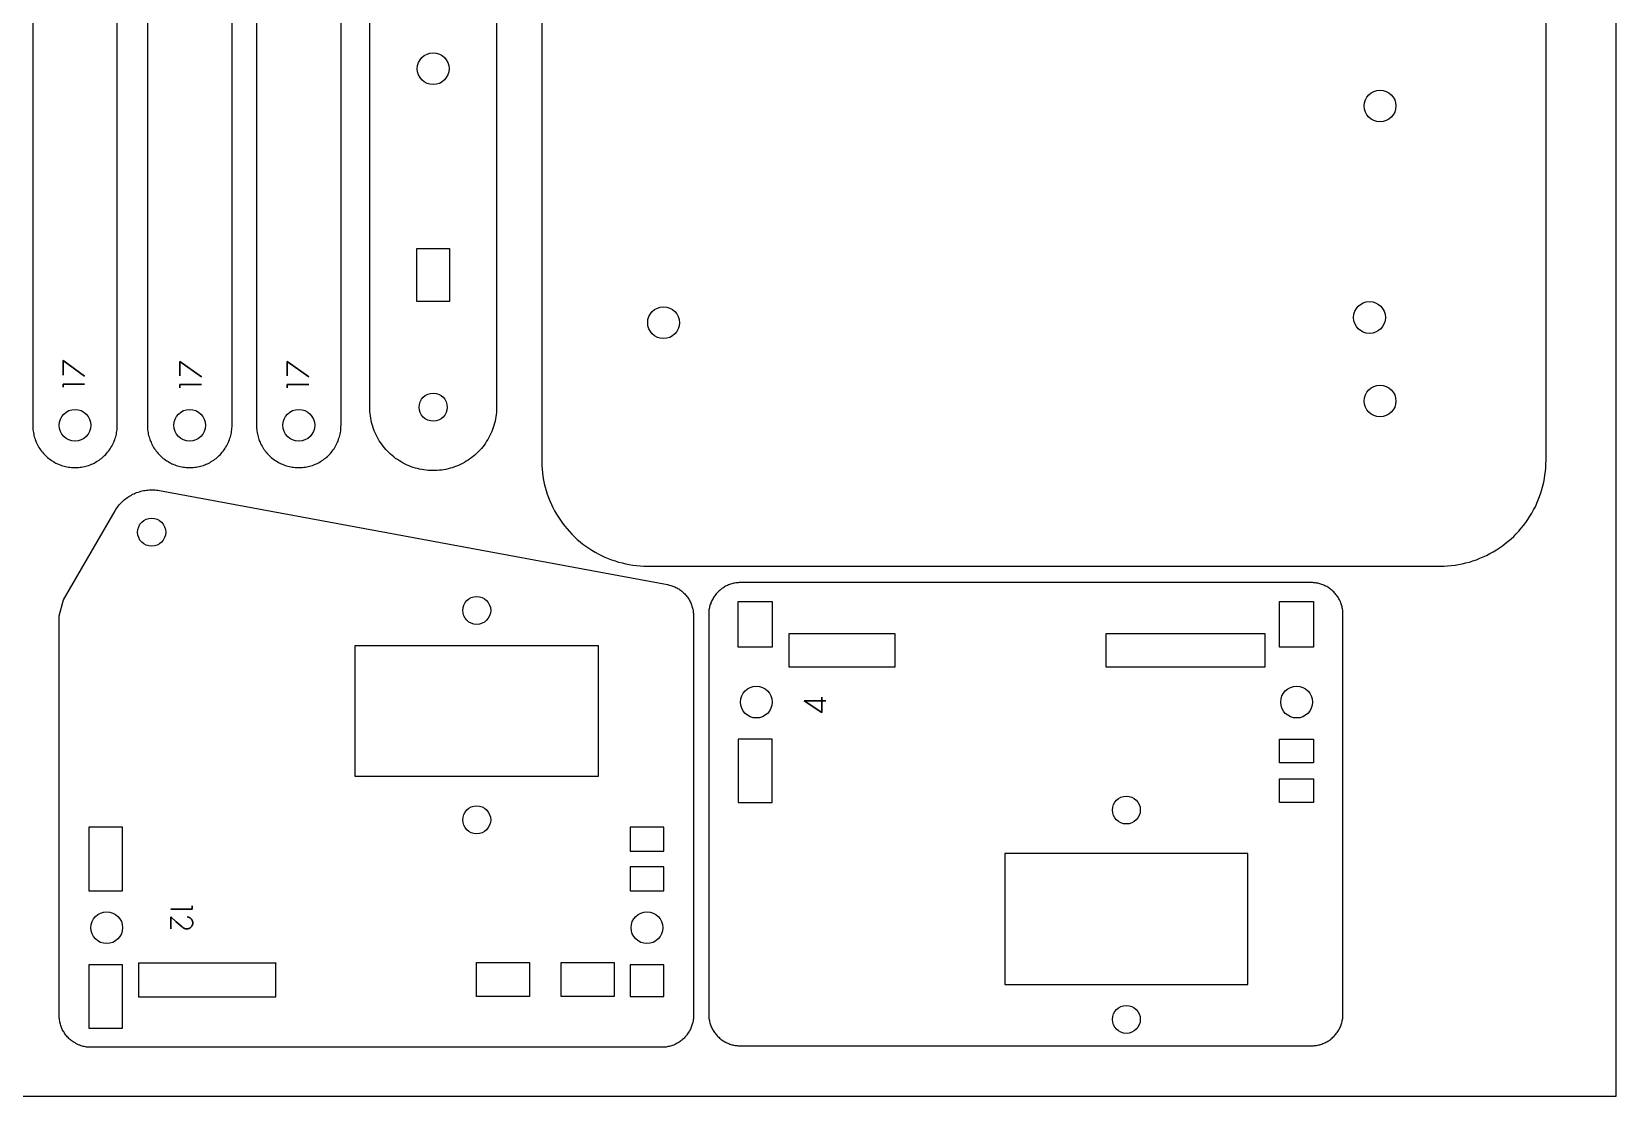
# Model space of a CAD drawing. Extents: x -24 to 6, y -20.7 to -0.7.
# Drawn here: x -8.95 to 6.04, y -20.71 to -10.65 of the extents above; entities that cross this region are included whole.
import ezdxf

# ---------------------------------------------------------------- set-up
doc = ezdxf.new("R2010")
doc.units = 0
doc.layers.add('LAYER_1', color=7, linetype='CONTINUOUS')

msp = doc.modelspace()

# ---------------------------------------------------------------- linework, layer by layer
at = {"layer": 'LAYER_1', "color": 250}
for p, q in [((6.037, -20.715), (6.037, -0.715)), ((-4.128, -2.291), (-4.128, -14.701)), ((5.372, -14.701), (5.372, -2.291)), ((-8.943, -6.37), (-8.943, -14.37)), ((-8.143, -14.37), (-8.143, -6.37)), ((-7.858, -6.37), (-7.858, -14.37)), ((-7.058, -14.37), (-7.058, -6.37)), ((-6.826, -6.37), (-6.826, -14.37)), ((-6.026, -14.37), (-6.026, -6.37)), ((-5.755, -14.199), (-5.755, -6.713)), ((-4.555, -6.713), (-4.555, -14.207)), ((-5.31, -13.199), (-5.31, -12.699)), ((-5.31, -12.699), (-5.305, -12.699)), ((-5.305, -12.699), (-5.005, -12.699)), ((-5.005, -12.699), (-5, -12.699)), ((-5, -12.699), (-5, -13.199)), ((-5.305, -13.199), (-5.31, -13.199)), ((-5.005, -13.199), (-5.305, -13.199)), ((-5, -13.199), (-5.005, -13.199)), ((-8.656, -13.759), (-8.453, -13.905)), ((-8.453, -13.905), (-8.656, -13.759)), ((-8.656, -13.759), (-8.656, -13.897)), ((-8.656, -13.897), (-8.656, -13.759)), ((-7.552, -13.766), (-7.348, -13.912)), ((-7.348, -13.912), (-7.552, -13.766)), ((-7.552, -13.766), (-7.552, -13.904)), ((-7.552, -13.904), (-7.552, -13.766)), ((-6.535, -13.766), (-6.332, -13.912)), ((-6.332, -13.912), (-6.535, -13.766)), ((-6.535, -13.766), (-6.535, -13.904)), ((-6.535, -13.904), (-6.535, -13.766)), ((-8.656, -13.897), (-8.656, -13.897)), ((-8.656, -13.897), (-8.656, -13.897)), ((-8.453, -13.905), (-8.453, -13.905)), ((-8.453, -13.905), (-8.453, -13.905)), ((-7.552, -13.904), (-7.552, -13.904)), ((-7.552, -13.904), (-7.552, -13.904)), ((-7.348, -13.912), (-7.348, -13.912)), ((-7.348, -13.912), (-7.348, -13.912)), ((-6.535, -13.904), (-6.535, -13.904)), ((-6.535, -13.904), (-6.535, -13.904)), ((-6.332, -13.912), (-6.332, -13.912)), ((-6.332, -13.912), (-6.332, -13.912)), ((-8.656, -13.98), (-8.656, -14.009)), ((-8.656, -14.009), (-8.656, -13.98)), ((-8.656, -13.98), (-8.453, -13.98)), ((-8.453, -13.98), (-8.656, -13.98)), ((-8.656, -14.009), (-8.656, -14.009)), ((-8.656, -14.009), (-8.656, -14.009)), ((-8.453, -13.98), (-8.453, -13.98)), ((-8.453, -13.98), (-8.453, -13.98)), ((-7.552, -13.986), (-7.552, -14.015)), ((-7.552, -14.015), (-7.552, -13.986)), ((-7.552, -13.986), (-7.348, -13.986)), ((-7.348, -13.986), (-7.552, -13.986)), ((-7.552, -14.015), (-7.552, -14.015)), ((-7.552, -14.015), (-7.552, -14.015)), ((-7.348, -13.986), (-7.348, -13.986)), ((-7.348, -13.986), (-7.348, -13.986)), ((-6.535, -13.986), (-6.535, -14.015)), ((-6.535, -14.015), (-6.535, -13.986)), ((-6.535, -13.986), (-6.332, -13.986)), ((-6.332, -13.986), (-6.535, -13.986)), ((-6.535, -14.015), (-6.535, -14.015)), ((-6.535, -14.015), (-6.535, -14.015)), ((-6.332, -13.986), (-6.332, -13.986)), ((-6.332, -13.986), (-6.332, -13.986)), ((-5.755, -14.22), (-5.755, -14.199)), ((-5.754, -14.24), (-5.755, -14.22)), ((-4.556, -14.228), (-4.557, -14.248)), ((-4.555, -14.207), (-4.556, -14.228)), ((-8.943, -14.37), (-8.943, -14.384)), ((-8.943, -14.384), (-8.942, -14.398)), ((-8.144, -14.398), (-8.143, -14.384)), ((-8.143, -14.384), (-8.143, -14.37)), ((-7.858, -14.37), (-7.858, -14.384)), ((-7.858, -14.384), (-7.857, -14.398)), ((-7.059, -14.398), (-7.058, -14.384)), ((-7.058, -14.384), (-7.058, -14.37)), ((-6.826, -14.37), (-6.826, -14.384)), ((-6.826, -14.384), (-6.825, -14.398)), ((-6.027, -14.384), (-6.026, -14.37)), ((-6.027, -14.398), (-6.027, -14.384)), ((-5.752, -14.261), (-5.754, -14.24)), ((-5.749, -14.282), (-5.752, -14.261)), ((-5.746, -14.303), (-5.749, -14.282)), ((-5.742, -14.323), (-5.746, -14.303)), ((-5.737, -14.343), (-5.742, -14.323)), ((-5.732, -14.364), (-5.737, -14.343)), ((-5.726, -14.383), (-5.732, -14.364)), ((-5.719, -14.403), (-5.726, -14.383)), ((-4.58, -14.371), (-4.587, -14.391)), ((-4.575, -14.351), (-4.58, -14.371)), ((-4.57, -14.331), (-4.575, -14.351)), ((-4.565, -14.31), (-4.57, -14.331)), ((-4.562, -14.29), (-4.565, -14.31)), ((-4.559, -14.269), (-4.562, -14.29)), ((-4.557, -14.248), (-4.559, -14.269)), ((-8.942, -14.398), (-8.941, -14.412)), ((-8.941, -14.412), (-8.939, -14.425)), ((-8.939, -14.425), (-8.937, -14.439)), ((-8.937, -14.439), (-8.934, -14.453)), ((-8.934, -14.453), (-8.931, -14.466)), ((-8.931, -14.466), (-8.928, -14.479)), ((-8.928, -14.479), (-8.924, -14.493)), ((-8.924, -14.493), (-8.919, -14.506)), ((-8.919, -14.506), (-8.915, -14.519)), ((-8.915, -14.519), (-8.909, -14.531)), ((-8.909, -14.531), (-8.903, -14.544)), ((-8.183, -14.544), (-8.177, -14.531)), ((-8.177, -14.531), (-8.172, -14.519)), ((-8.172, -14.519), (-8.167, -14.506)), ((-8.167, -14.506), (-8.162, -14.493)), ((-8.162, -14.493), (-8.158, -14.479)), ((-8.158, -14.479), (-8.155, -14.466)), ((-8.155, -14.466), (-8.152, -14.453)), ((-8.152, -14.453), (-8.149, -14.439)), ((-8.149, -14.439), (-8.147, -14.425)), ((-8.147, -14.425), (-8.145, -14.412)), ((-8.145, -14.412), (-8.144, -14.398)), ((-7.857, -14.398), (-7.856, -14.412)), ((-7.856, -14.412), (-7.854, -14.425)), ((-7.854, -14.425), (-7.852, -14.439)), ((-7.852, -14.439), (-7.85, -14.453)), ((-7.85, -14.453), (-7.847, -14.466)), ((-7.847, -14.466), (-7.843, -14.479)), ((-7.843, -14.479), (-7.839, -14.493)), ((-7.839, -14.493), (-7.835, -14.506)), ((-7.835, -14.506), (-7.83, -14.519)), ((-7.83, -14.519), (-7.824, -14.531)), ((-7.824, -14.531), (-7.819, -14.544)), ((-7.098, -14.544), (-7.092, -14.531)), ((-7.092, -14.531), (-7.087, -14.519)), ((-7.087, -14.519), (-7.082, -14.506)), ((-7.082, -14.506), (-7.077, -14.493)), ((-7.077, -14.493), (-7.073, -14.479)), ((-7.073, -14.479), (-7.07, -14.466)), ((-7.07, -14.466), (-7.067, -14.453)), ((-7.067, -14.453), (-7.064, -14.439)), ((-7.064, -14.439), (-7.062, -14.425)), ((-7.062, -14.425), (-7.06, -14.412)), ((-7.06, -14.412), (-7.059, -14.398)), ((-6.825, -14.398), (-6.824, -14.412)), ((-6.824, -14.412), (-6.823, -14.425)), ((-6.823, -14.425), (-6.82, -14.439)), ((-6.82, -14.439), (-6.818, -14.453)), ((-6.818, -14.453), (-6.815, -14.466)), ((-6.815, -14.466), (-6.811, -14.479)), ((-6.811, -14.479), (-6.807, -14.493)), ((-6.807, -14.493), (-6.803, -14.506)), ((-6.803, -14.506), (-6.798, -14.519)), ((-6.798, -14.519), (-6.792, -14.531)), ((-6.792, -14.531), (-6.787, -14.544)), ((-6.066, -14.544), (-6.06, -14.531)), ((-6.06, -14.531), (-6.055, -14.519)), ((-6.055, -14.519), (-6.05, -14.506)), ((-6.05, -14.506), (-6.046, -14.493)), ((-6.046, -14.493), (-6.042, -14.479)), ((-6.042, -14.479), (-6.038, -14.466)), ((-6.038, -14.466), (-6.035, -14.453)), ((-6.035, -14.453), (-6.032, -14.439)), ((-6.032, -14.439), (-6.03, -14.425)), ((-6.03, -14.425), (-6.028, -14.412)), ((-6.028, -14.412), (-6.027, -14.398)), ((-5.712, -14.423), (-5.719, -14.403)), ((-5.704, -14.442), (-5.712, -14.423)), ((-5.695, -14.461), (-5.704, -14.442)), ((-5.685, -14.479), (-5.695, -14.461)), ((-5.675, -14.498), (-5.685, -14.479)), ((-5.665, -14.516), (-5.675, -14.498)), ((-5.653, -14.533), (-5.665, -14.516)), ((-5.641, -14.55), (-5.653, -14.533)), ((-4.661, -14.54), (-4.673, -14.557)), ((-4.65, -14.522), (-4.661, -14.54)), ((-4.639, -14.505), (-4.65, -14.522)), ((-4.628, -14.486), (-4.639, -14.505)), ((-4.619, -14.468), (-4.628, -14.486)), ((-4.61, -14.449), (-4.619, -14.468)), ((-4.601, -14.43), (-4.61, -14.449)), ((-4.594, -14.411), (-4.601, -14.43)), ((-4.587, -14.391), (-4.594, -14.411)), ((-8.903, -14.544), (-8.897, -14.556)), ((-8.897, -14.556), (-8.891, -14.568)), ((-8.891, -14.568), (-8.884, -14.58)), ((-8.884, -14.58), (-8.876, -14.592)), ((-8.876, -14.592), (-8.868, -14.603)), ((-8.868, -14.603), (-8.86, -14.614)), ((-8.86, -14.614), (-8.851, -14.625)), ((-8.851, -14.625), (-8.842, -14.636)), ((-8.842, -14.636), (-8.833, -14.646)), ((-8.833, -14.646), (-8.823, -14.656)), ((-8.823, -14.656), (-8.813, -14.665)), ((-8.813, -14.665), (-8.803, -14.674)), ((-8.803, -14.674), (-8.792, -14.683)), ((-8.792, -14.683), (-8.781, -14.691)), ((-8.305, -14.691), (-8.294, -14.683)), ((-8.294, -14.683), (-8.283, -14.674)), ((-8.283, -14.674), (-8.273, -14.665)), ((-8.273, -14.665), (-8.263, -14.656)), ((-8.263, -14.656), (-8.253, -14.646)), ((-8.253, -14.646), (-8.244, -14.636)), ((-8.244, -14.636), (-8.235, -14.625)), ((-8.235, -14.625), (-8.226, -14.614)), ((-8.226, -14.614), (-8.218, -14.603)), ((-8.218, -14.603), (-8.21, -14.592)), ((-8.21, -14.592), (-8.203, -14.58)), ((-8.203, -14.58), (-8.195, -14.568)), ((-8.195, -14.568), (-8.189, -14.556)), ((-8.189, -14.556), (-8.183, -14.544)), ((-7.819, -14.544), (-7.812, -14.556)), ((-7.812, -14.556), (-7.806, -14.568)), ((-7.806, -14.568), (-7.799, -14.58)), ((-7.799, -14.58), (-7.791, -14.592)), ((-7.791, -14.592), (-7.783, -14.603)), ((-7.783, -14.603), (-7.775, -14.614)), ((-7.775, -14.614), (-7.767, -14.625)), ((-7.767, -14.625), (-7.758, -14.636)), ((-7.758, -14.636), (-7.748, -14.646)), ((-7.748, -14.646), (-7.739, -14.656)), ((-7.739, -14.656), (-7.729, -14.665)), ((-7.729, -14.665), (-7.718, -14.674)), ((-7.718, -14.674), (-7.708, -14.683)), ((-7.708, -14.683), (-7.697, -14.691)), ((-7.22, -14.691), (-7.209, -14.683)), ((-7.209, -14.683), (-7.198, -14.674)), ((-7.198, -14.674), (-7.188, -14.665)), ((-7.188, -14.665), (-7.178, -14.656)), ((-7.178, -14.656), (-7.168, -14.646)), ((-7.168, -14.646), (-7.159, -14.636)), ((-7.159, -14.636), (-7.15, -14.625)), ((-7.15, -14.625), (-7.141, -14.614)), ((-7.141, -14.614), (-7.133, -14.603)), ((-7.133, -14.603), (-7.125, -14.592)), ((-7.125, -14.592), (-7.118, -14.58)), ((-7.118, -14.58), (-7.111, -14.568)), ((-7.111, -14.568), (-7.104, -14.556)), ((-7.104, -14.556), (-7.098, -14.544)), ((-6.787, -14.544), (-6.781, -14.556)), ((-6.781, -14.556), (-6.774, -14.568)), ((-6.774, -14.568), (-6.767, -14.58)), ((-6.767, -14.58), (-6.759, -14.592)), ((-6.759, -14.592), (-6.752, -14.603)), ((-6.752, -14.603), (-6.743, -14.614)), ((-6.743, -14.614), (-6.735, -14.625)), ((-6.735, -14.625), (-6.726, -14.636)), ((-6.726, -14.636), (-6.716, -14.646)), ((-6.716, -14.646), (-6.707, -14.656)), ((-6.707, -14.656), (-6.697, -14.665)), ((-6.697, -14.665), (-6.686, -14.674)), ((-6.686, -14.674), (-6.676, -14.683)), ((-6.676, -14.683), (-6.665, -14.691)), ((-6.188, -14.691), (-6.177, -14.683)), ((-6.177, -14.683), (-6.166, -14.674)), ((-6.166, -14.674), (-6.156, -14.665)), ((-6.156, -14.665), (-6.146, -14.656)), ((-6.146, -14.656), (-6.136, -14.646)), ((-6.136, -14.646), (-6.127, -14.636)), ((-6.127, -14.636), (-6.118, -14.625)), ((-6.118, -14.625), (-6.109, -14.614)), ((-6.109, -14.614), (-6.101, -14.603)), ((-6.101, -14.603), (-6.093, -14.592)), ((-6.093, -14.592), (-6.086, -14.58)), ((-6.086, -14.58), (-6.079, -14.568)), ((-6.079, -14.568), (-6.072, -14.556)), ((-6.072, -14.556), (-6.066, -14.544)), ((-5.629, -14.567), (-5.641, -14.55)), ((-5.616, -14.583), (-5.629, -14.567)), ((-5.602, -14.599), (-5.616, -14.583)), ((-5.588, -14.614), (-5.602, -14.599)), ((-5.573, -14.629), (-5.588, -14.614)), ((-5.558, -14.643), (-5.573, -14.629)), ((-5.542, -14.657), (-5.558, -14.643)), ((-5.526, -14.67), (-5.542, -14.657)), ((-5.51, -14.683), (-5.526, -14.67)), ((-5.493, -14.695), (-5.51, -14.683)), ((-4.807, -14.687), (-4.824, -14.699)), ((-4.79, -14.675), (-4.807, -14.687)), ((-4.774, -14.662), (-4.79, -14.675)), ((-4.758, -14.649), (-4.774, -14.662)), ((-4.742, -14.635), (-4.758, -14.649)), ((-4.728, -14.62), (-4.742, -14.635)), ((-4.713, -14.605), (-4.728, -14.62)), ((-4.699, -14.589), (-4.713, -14.605)), ((-4.686, -14.573), (-4.699, -14.589)), ((-4.673, -14.557), (-4.686, -14.573)), ((-8.781, -14.691), (-8.77, -14.699)), ((-8.77, -14.699), (-8.759, -14.707)), ((-8.759, -14.707), (-8.747, -14.714)), ((-8.747, -14.714), (-8.735, -14.721)), ((-8.735, -14.721), (-8.723, -14.728)), ((-8.723, -14.728), (-8.71, -14.734)), ((-8.71, -14.734), (-8.698, -14.739)), ((-8.698, -14.739), (-8.685, -14.744)), ((-8.685, -14.744), (-8.672, -14.749)), ((-8.672, -14.749), (-8.659, -14.753)), ((-8.659, -14.753), (-8.645, -14.757)), ((-8.645, -14.757), (-8.632, -14.76)), ((-8.632, -14.76), (-8.619, -14.763)), ((-8.619, -14.763), (-8.605, -14.765)), ((-8.605, -14.765), (-8.591, -14.767)), ((-8.591, -14.767), (-8.577, -14.769)), ((-8.577, -14.769), (-8.564, -14.77)), ((-8.564, -14.77), (-8.55, -14.77)), ((-8.55, -14.77), (-8.536, -14.77)), ((-8.536, -14.77), (-8.522, -14.77)), ((-8.522, -14.77), (-8.509, -14.769)), ((-8.509, -14.769), (-8.495, -14.767)), ((-8.495, -14.767), (-8.481, -14.765)), ((-8.481, -14.765), (-8.468, -14.763)), ((-8.468, -14.763), (-8.454, -14.76)), ((-8.454, -14.76), (-8.441, -14.757)), ((-8.441, -14.757), (-8.427, -14.753)), ((-8.427, -14.753), (-8.414, -14.749)), ((-8.414, -14.749), (-8.401, -14.744)), ((-8.401, -14.744), (-8.388, -14.739)), ((-8.388, -14.739), (-8.376, -14.734)), ((-8.376, -14.734), (-8.363, -14.728)), ((-8.363, -14.728), (-8.351, -14.721)), ((-8.351, -14.721), (-8.339, -14.714)), ((-8.339, -14.714), (-8.327, -14.707)), ((-8.327, -14.707), (-8.316, -14.699)), ((-8.316, -14.699), (-8.305, -14.691)), ((-7.697, -14.691), (-7.685, -14.699)), ((-7.685, -14.699), (-7.674, -14.707)), ((-7.674, -14.707), (-7.662, -14.714)), ((-7.662, -14.714), (-7.65, -14.721)), ((-7.65, -14.721), (-7.638, -14.728)), ((-7.638, -14.728), (-7.626, -14.734)), ((-7.626, -14.734), (-7.613, -14.739)), ((-7.613, -14.739), (-7.6, -14.744)), ((-7.6, -14.744), (-7.587, -14.749)), ((-7.587, -14.749), (-7.574, -14.753)), ((-7.574, -14.753), (-7.561, -14.757)), ((-7.561, -14.757), (-7.547, -14.76)), ((-7.547, -14.76), (-7.534, -14.763)), ((-7.534, -14.763), (-7.52, -14.765)), ((-7.52, -14.765), (-7.506, -14.767)), ((-7.506, -14.767), (-7.493, -14.769)), ((-7.493, -14.769), (-7.479, -14.77)), ((-7.479, -14.77), (-7.465, -14.77)), ((-7.465, -14.77), (-7.451, -14.77)), ((-7.451, -14.77), (-7.438, -14.77)), ((-7.438, -14.77), (-7.424, -14.769)), ((-7.424, -14.769), (-7.41, -14.767)), ((-7.41, -14.767), (-7.396, -14.765)), ((-7.396, -14.765), (-7.383, -14.763)), ((-7.383, -14.763), (-7.369, -14.76)), ((-7.369, -14.76), (-7.356, -14.757)), ((-7.356, -14.757), (-7.343, -14.753)), ((-7.343, -14.753), (-7.329, -14.749)), ((-7.329, -14.749), (-7.316, -14.744)), ((-7.316, -14.744), (-7.304, -14.739)), ((-7.304, -14.739), (-7.291, -14.734)), ((-7.291, -14.734), (-7.278, -14.728)), ((-7.278, -14.728), (-7.266, -14.721)), ((-7.266, -14.721), (-7.254, -14.714)), ((-7.254, -14.714), (-7.242, -14.707)), ((-7.242, -14.707), (-7.231, -14.699)), ((-7.231, -14.699), (-7.22, -14.691)), ((-6.665, -14.691), (-6.654, -14.699)), ((-6.654, -14.699), (-6.642, -14.707)), ((-6.642, -14.707), (-6.63, -14.714)), ((-6.63, -14.714), (-6.618, -14.721)), ((-6.618, -14.721), (-6.606, -14.728)), ((-6.606, -14.728), (-6.594, -14.734)), ((-6.594, -14.734), (-6.581, -14.739)), ((-6.581, -14.739), (-6.568, -14.744)), ((-6.568, -14.744), (-6.555, -14.749)), ((-6.555, -14.749), (-6.542, -14.753)), ((-6.542, -14.753), (-6.529, -14.757)), ((-6.529, -14.757), (-6.515, -14.76)), ((-6.515, -14.76), (-6.502, -14.763)), ((-6.502, -14.763), (-6.488, -14.765)), ((-6.488, -14.765), (-6.475, -14.767)), ((-6.475, -14.767), (-6.461, -14.769)), ((-6.461, -14.769), (-6.447, -14.77)), ((-6.447, -14.77), (-6.433, -14.77)), ((-6.433, -14.77), (-6.419, -14.77)), ((-6.419, -14.77), (-6.406, -14.77)), ((-6.406, -14.77), (-6.392, -14.769)), ((-6.392, -14.769), (-6.378, -14.767)), ((-6.378, -14.767), (-6.364, -14.765)), ((-6.364, -14.765), (-6.351, -14.763)), ((-6.351, -14.763), (-6.337, -14.76)), ((-6.337, -14.76), (-6.324, -14.757)), ((-6.324, -14.757), (-6.311, -14.753)), ((-6.311, -14.753), (-6.297, -14.749)), ((-6.297, -14.749), (-6.284, -14.744)), ((-6.284, -14.744), (-6.272, -14.739)), ((-6.272, -14.739), (-6.259, -14.734)), ((-6.259, -14.734), (-6.247, -14.728)), ((-6.247, -14.728), (-6.234, -14.721)), ((-6.234, -14.721), (-6.222, -14.714)), ((-6.222, -14.714), (-6.211, -14.707)), ((-6.211, -14.707), (-6.199, -14.699)), ((-6.199, -14.699), (-6.188, -14.691)), ((-5.475, -14.706), (-5.493, -14.695)), ((-5.457, -14.717), (-5.475, -14.706)), ((-5.439, -14.727), (-5.457, -14.717)), ((-5.421, -14.737), (-5.439, -14.727)), ((-5.402, -14.746), (-5.421, -14.737)), ((-5.383, -14.754), (-5.402, -14.746)), ((-5.363, -14.762), (-5.383, -14.754)), ((-5.343, -14.768), (-5.363, -14.762)), ((-5.323, -14.775), (-5.343, -14.768)), ((-5.303, -14.78), (-5.323, -14.775)), ((-5.283, -14.785), (-5.303, -14.78)), ((-5.263, -14.789), (-5.283, -14.785)), ((-5.242, -14.792), (-5.263, -14.789)), ((-5.221, -14.795), (-5.242, -14.792)), ((-5.201, -14.797), (-5.221, -14.795)), ((-5.18, -14.798), (-5.201, -14.797)), ((-5.159, -14.799), (-5.18, -14.798)), ((-5.138, -14.799), (-5.159, -14.799)), ((-5.117, -14.798), (-5.138, -14.799)), ((-5.096, -14.796), (-5.117, -14.798)), ((-5.076, -14.794), (-5.096, -14.796)), ((-5.055, -14.79), (-5.076, -14.794)), ((-5.035, -14.787), (-5.055, -14.79)), ((-5.014, -14.782), (-5.035, -14.787)), ((-4.994, -14.777), (-5.014, -14.782)), ((-4.974, -14.771), (-4.994, -14.777)), ((-4.954, -14.764), (-4.974, -14.771)), ((-4.935, -14.757), (-4.954, -14.764)), ((-4.916, -14.749), (-4.935, -14.757)), ((-4.897, -14.74), (-4.916, -14.749)), ((-4.878, -14.731), (-4.897, -14.74)), ((-4.86, -14.721), (-4.878, -14.731)), ((-4.842, -14.71), (-4.86, -14.721)), ((-4.824, -14.699), (-4.842, -14.71)), ((-4.128, -14.701), (-4.128, -14.716)), ((-4.128, -14.716), (-4.127, -14.75)), ((-4.127, -14.75), (-4.125, -14.785)), ((-4.125, -14.785), (-4.121, -14.819)), ((-4.121, -14.819), (-4.117, -14.854)), ((5.362, -14.84), (5.366, -14.806)), ((5.366, -14.806), (5.369, -14.771)), ((5.369, -14.771), (5.371, -14.736)), ((5.371, -14.736), (5.372, -14.701)), ((-7.908, -14.991), (-7.895, -14.988)), ((-7.895, -14.988), (-7.881, -14.986)), ((-7.881, -14.986), (-7.868, -14.984)), ((-7.868, -14.984), (-7.854, -14.983)), ((-7.854, -14.983), (-7.84, -14.982)), ((-7.84, -14.982), (-7.827, -14.981)), ((-7.827, -14.981), (-7.813, -14.981)), ((-7.813, -14.981), (-7.8, -14.981)), ((-7.8, -14.981), (-7.786, -14.982)), ((-7.786, -14.982), (-7.772, -14.984)), ((-7.772, -14.984), (-7.759, -14.985)), ((-7.759, -14.985), (-7.745, -14.988)), ((-7.745, -14.988), (-2.938, -15.876)), ((-4.117, -14.854), (-4.111, -14.888)), ((-4.111, -14.888), (-4.104, -14.921)), ((-4.104, -14.921), (-4.096, -14.955)), ((-4.096, -14.955), (-4.086, -14.988)), ((-4.086, -14.988), (-4.076, -15.021)), ((5.323, -15.01), (5.333, -14.977)), ((5.333, -14.977), (5.342, -14.943)), ((5.342, -14.943), (5.35, -14.909)), ((5.35, -14.909), (5.357, -14.875)), ((5.357, -14.875), (5.362, -14.84)), ((-8.142, -15.146), (-8.134, -15.135)), ((-8.134, -15.135), (-8.125, -15.124)), ((-8.125, -15.124), (-8.116, -15.114)), ((-8.116, -15.114), (-8.107, -15.104)), ((-8.107, -15.104), (-8.097, -15.094)), ((-8.097, -15.094), (-8.087, -15.085)), ((-8.087, -15.085), (-8.077, -15.076)), ((-8.077, -15.076), (-8.066, -15.067)), ((-8.066, -15.067), (-8.056, -15.059)), ((-8.056, -15.059), (-8.044, -15.051)), ((-8.044, -15.051), (-8.033, -15.044)), ((-8.033, -15.044), (-8.021, -15.037)), ((-8.021, -15.037), (-8.01, -15.03)), ((-8.01, -15.03), (-7.998, -15.023)), ((-7.998, -15.023), (-7.985, -15.018)), ((-7.985, -15.018), (-7.973, -15.012)), ((-7.973, -15.012), (-7.96, -15.007)), ((-7.96, -15.007), (-7.947, -15.002)), ((-7.947, -15.002), (-7.934, -14.998)), ((-7.934, -14.998), (-7.921, -14.994)), ((-7.921, -14.994), (-7.908, -14.991)), ((-4.076, -15.021), (-4.064, -15.054)), ((-4.064, -15.054), (-4.051, -15.086)), ((-4.051, -15.086), (-4.037, -15.118)), ((-4.037, -15.118), (-4.023, -15.149)), ((5.271, -15.14), (5.285, -15.108)), ((5.285, -15.108), (5.299, -15.076)), ((5.299, -15.076), (5.311, -15.043)), ((5.311, -15.043), (5.323, -15.01)), ((-8.652, -16.021), (-8.164, -15.18)), ((-8.164, -15.18), (-8.157, -15.168)), ((-8.157, -15.168), (-8.15, -15.157)), ((-8.15, -15.157), (-8.142, -15.146)), ((-4.023, -15.149), (-4.007, -15.18)), ((-4.007, -15.18), (-3.989, -15.21)), ((-3.989, -15.21), (-3.971, -15.239)), ((-3.971, -15.239), (-3.952, -15.268)), ((-3.952, -15.268), (-3.932, -15.296)), ((5.16, -15.317), (5.181, -15.289)), ((5.181, -15.289), (5.201, -15.26)), ((5.201, -15.26), (5.22, -15.231)), ((5.22, -15.231), (5.238, -15.201)), ((5.238, -15.201), (5.255, -15.171)), ((5.255, -15.171), (5.271, -15.14)), ((-3.932, -15.296), (-3.911, -15.324)), ((-3.911, -15.324), (-3.889, -15.35)), ((-3.889, -15.35), (-3.866, -15.376)), ((-3.866, -15.376), (-3.842, -15.401)), ((-3.842, -15.401), (-3.818, -15.426)), ((-3.818, -15.426), (-3.792, -15.449)), ((5.041, -15.444), (5.066, -15.421)), ((5.066, -15.421), (5.091, -15.396)), ((5.091, -15.396), (5.115, -15.37)), ((5.115, -15.37), (5.138, -15.344)), ((5.138, -15.344), (5.16, -15.317)), ((-3.792, -15.449), (-3.766, -15.471)), ((-3.766, -15.471), (-3.739, -15.493)), ((-3.739, -15.493), (-3.711, -15.514)), ((-3.711, -15.514), (-3.683, -15.533)), ((-3.683, -15.533), (-3.654, -15.552)), ((-3.654, -15.552), (-3.624, -15.57)), ((-3.624, -15.57), (-3.594, -15.586)), ((-3.594, -15.586), (-3.563, -15.602)), ((4.81, -15.6), (4.841, -15.584)), ((4.841, -15.584), (4.872, -15.567)), ((4.872, -15.567), (4.902, -15.549)), ((4.902, -15.549), (4.931, -15.53)), ((4.931, -15.53), (4.96, -15.51)), ((4.96, -15.51), (4.987, -15.489)), ((4.987, -15.489), (5.015, -15.467)), ((5.015, -15.467), (5.041, -15.444)), ((-3.563, -15.602), (-3.531, -15.616)), ((-3.531, -15.616), (-3.5, -15.63)), ((-3.5, -15.63), (-3.467, -15.642)), ((-3.467, -15.642), (-3.435, -15.653)), ((-3.435, -15.653), (-3.401, -15.663)), ((-3.401, -15.663), (-3.368, -15.672)), ((-3.368, -15.672), (-3.334, -15.68)), ((-3.334, -15.68), (-3.3, -15.686)), ((-3.3, -15.686), (-3.266, -15.692)), ((-3.266, -15.692), (-3.232, -15.696)), ((-3.232, -15.696), (-3.197, -15.699)), ((-3.197, -15.699), (-3.163, -15.701)), ((-3.163, -15.701), (-3.128, -15.701)), ((-3.128, -15.701), (4.372, -15.701)), ((4.372, -15.701), (4.407, -15.701)), ((4.407, -15.701), (4.441, -15.699)), ((4.441, -15.699), (4.476, -15.696)), ((4.476, -15.696), (4.511, -15.692)), ((4.511, -15.692), (4.545, -15.686)), ((4.545, -15.686), (4.58, -15.679)), ((4.58, -15.679), (4.614, -15.672)), ((4.614, -15.672), (4.647, -15.663)), ((4.647, -15.663), (4.681, -15.652)), ((4.681, -15.652), (4.714, -15.641)), ((4.714, -15.641), (4.746, -15.628)), ((4.746, -15.628), (4.778, -15.615)), ((4.778, -15.615), (4.81, -15.6)), ((-2.938, -15.876), (-2.928, -15.879)), ((-2.928, -15.879), (-2.918, -15.881)), ((-2.918, -15.881), (-2.908, -15.884)), ((-2.908, -15.884), (-2.898, -15.887)), ((-2.898, -15.887), (-2.888, -15.89)), ((-2.38, -15.888), (-2.389, -15.893)), ((-2.371, -15.884), (-2.38, -15.888)), ((-2.361, -15.88), (-2.371, -15.884)), ((-2.351, -15.876), (-2.361, -15.88)), ((-2.341, -15.873), (-2.351, -15.876)), ((-2.331, -15.87), (-2.341, -15.873)), ((-2.321, -15.867), (-2.331, -15.87)), ((-2.311, -15.864), (-2.321, -15.867)), ((-2.301, -15.862), (-2.311, -15.864)), ((-2.29, -15.861), (-2.301, -15.862)), ((-2.28, -15.86), (-2.29, -15.861)), ((-2.269, -15.859), (-2.28, -15.86)), ((-2.259, -15.858), (-2.269, -15.859)), ((-2.249, -15.858), (-2.259, -15.858)), ((3.151, -15.858), (-2.249, -15.858)), ((3.162, -15.858), (3.151, -15.858)), ((3.172, -15.859), (3.162, -15.858)), ((3.182, -15.86), (3.172, -15.859)), ((3.192, -15.861), (3.182, -15.86)), ((3.202, -15.862), (3.192, -15.861)), ((3.213, -15.864), (3.202, -15.862)), ((3.223, -15.866), (3.213, -15.864)), ((3.232, -15.869), (3.223, -15.866)), ((3.242, -15.872), (3.232, -15.869)), ((3.252, -15.875), (3.242, -15.872)), ((3.262, -15.879), (3.252, -15.875)), ((3.271, -15.883), (3.262, -15.879)), ((3.28, -15.887), (3.271, -15.883)), ((3.29, -15.892), (3.28, -15.887)), ((-8.693, -16.171), (-8.652, -16.021)), ((-2.888, -15.89), (-2.879, -15.894)), ((-2.879, -15.894), (-2.869, -15.898)), ((-2.869, -15.898), (-2.86, -15.903)), ((-2.86, -15.903), (-2.85, -15.907)), ((-2.85, -15.907), (-2.841, -15.913)), ((-2.841, -15.913), (-2.832, -15.918)), ((-2.832, -15.918), (-2.824, -15.924)), ((-2.824, -15.924), (-2.815, -15.93)), ((-2.815, -15.93), (-2.807, -15.936)), ((-2.807, -15.936), (-2.799, -15.943)), ((-2.799, -15.943), (-2.791, -15.95)), ((-2.791, -15.95), (-2.783, -15.957)), ((-2.783, -15.957), (-2.776, -15.964)), ((-2.776, -15.964), (-2.769, -15.972)), ((-2.769, -15.972), (-2.762, -15.98)), ((-2.762, -15.98), (-2.756, -15.988)), ((-2.756, -15.988), (-2.75, -15.996)), ((-2.75, -15.996), (-2.744, -16.005)), ((-2.744, -16.005), (-2.738, -16.013)), ((-2.738, -16.013), (-2.733, -16.022)), ((-2.733, -16.022), (-2.728, -16.031)), ((-2.728, -16.031), (-2.723, -16.041)), ((-2.523, -16.036), (-2.527, -16.046)), ((-2.518, -16.026), (-2.523, -16.036)), ((-2.513, -16.017), (-2.518, -16.026)), ((-2.508, -16.008), (-2.513, -16.017)), ((-2.503, -15.999), (-2.508, -16.008)), ((-2.497, -15.99), (-2.503, -15.999)), ((-2.491, -15.982), (-2.497, -15.99)), ((-2.485, -15.973), (-2.491, -15.982)), ((-2.478, -15.965), (-2.485, -15.973)), ((-2.471, -15.957), (-2.478, -15.965)), ((-2.464, -15.95), (-2.471, -15.957)), ((-2.457, -15.942), (-2.464, -15.95)), ((-2.449, -15.935), (-2.457, -15.942)), ((-2.441, -15.928), (-2.449, -15.935)), ((-2.433, -15.922), (-2.441, -15.928)), ((-2.425, -15.915), (-2.433, -15.922)), ((-2.416, -15.909), (-2.425, -15.915)), ((-2.407, -15.904), (-2.416, -15.909)), ((-2.399, -15.898), (-2.407, -15.904)), ((-2.389, -15.893), (-2.399, -15.898)), ((-2.269, -16.468), (-2.269, -16.038)), ((-2.269, -16.038), (-1.949, -16.038)), ((-1.949, -16.038), (-1.949, -16.468)), ((2.851, -16.468), (2.851, -16.038)), ((2.851, -16.038), (3.171, -16.038)), ((3.171, -16.038), (3.171, -16.468)), ((3.299, -15.896), (3.29, -15.892)), ((3.307, -15.902), (3.299, -15.896)), ((3.316, -15.907), (3.307, -15.902)), ((3.324, -15.913), (3.316, -15.907)), ((3.333, -15.919), (3.324, -15.913)), ((3.341, -15.925), (3.333, -15.919)), ((3.349, -15.932), (3.341, -15.925)), ((3.356, -15.939), (3.349, -15.932)), ((3.364, -15.946), (3.356, -15.939)), ((3.371, -15.953), (3.364, -15.946)), ((3.378, -15.961), (3.371, -15.953)), ((3.384, -15.969), (3.378, -15.961)), ((3.391, -15.977), (3.384, -15.969)), ((3.397, -15.985), (3.391, -15.977)), ((3.402, -15.993), (3.397, -15.985)), ((3.408, -16.002), (3.402, -15.993)), ((3.413, -16.011), (3.408, -16.002)), ((3.418, -16.02), (3.413, -16.011)), ((3.422, -16.029), (3.418, -16.02)), ((3.427, -16.038), (3.422, -16.029)), ((3.431, -16.048), (3.427, -16.038)), ((-8.693, -19.951), (-8.693, -16.171)), ((-2.723, -16.041), (-2.719, -16.05)), ((-2.719, -16.05), (-2.714, -16.06)), ((-2.714, -16.06), (-2.711, -16.069)), ((-2.711, -16.069), (-2.707, -16.079)), ((-2.707, -16.079), (-2.704, -16.089)), ((-2.704, -16.089), (-2.702, -16.099)), ((-2.702, -16.099), (-2.699, -16.109)), ((-2.699, -16.109), (-2.697, -16.12)), ((-2.697, -16.12), (-2.696, -16.13)), ((-2.696, -16.13), (-2.695, -16.14)), ((-2.695, -16.14), (-2.694, -16.151)), ((-2.694, -16.151), (-2.693, -16.161)), ((-2.693, -16.161), (-2.693, -16.171)), ((-2.693, -16.171), (-2.693, -19.951)), ((-2.548, -16.158), (-2.549, -19.938)), ((-2.547, -16.127), (-2.548, -16.137)), ((-2.548, -16.137), (-2.548, -16.147)), ((-2.548, -16.147), (-2.548, -16.158)), ((-2.546, -16.116), (-2.547, -16.127)), ((-2.544, -16.106), (-2.546, -16.116)), ((-2.542, -16.096), (-2.544, -16.106)), ((-2.54, -16.085), (-2.542, -16.096)), ((-2.537, -16.075), (-2.54, -16.085)), ((-2.534, -16.065), (-2.537, -16.075)), ((-2.53, -16.055), (-2.534, -16.065)), ((-2.527, -16.046), (-2.53, -16.055)), ((3.434, -16.057), (3.431, -16.048)), ((3.437, -16.067), (3.434, -16.057)), ((3.44, -16.077), (3.437, -16.067)), ((3.443, -16.087), (3.44, -16.077)), ((3.445, -16.097), (3.443, -16.087)), ((3.447, -16.107), (3.445, -16.097)), ((3.449, -16.117), (3.447, -16.107)), ((3.45, -16.127), (3.449, -16.117)), ((3.451, -16.137), (3.45, -16.127)), ((3.451, -16.148), (3.451, -16.137)), ((3.451, -16.158), (3.451, -16.148)), ((3.451, -19.938), (3.451, -16.158)), ((-1.789, -16.658), (-1.789, -16.338)), ((-1.789, -16.338), (-0.789, -16.338)), ((-0.789, -16.338), (-0.789, -16.658)), ((1.211, -16.338), (2.711, -16.338)), ((1.211, -16.658), (1.211, -16.338)), ((2.711, -16.338), (2.711, -16.658)), ((-5.893, -17.691), (-5.893, -16.451)), ((-5.893, -16.451), (-3.593, -16.451)), ((-3.593, -16.451), (-3.593, -17.691)), ((-1.949, -16.468), (-2.269, -16.468)), ((3.171, -16.468), (2.851, -16.468)), ((-0.789, -16.658), (-1.789, -16.658)), ((2.711, -16.658), (1.211, -16.658)), ((-1.645, -16.975), (-1.478, -17.086)), ((-1.478, -17.086), (-1.645, -16.975)), ((-1.645, -16.975), (-1.44, -16.975)), ((-1.44, -16.975), (-1.645, -16.975)), ((-1.478, -17.086), (-1.478, -16.942)), ((-1.478, -16.942), (-1.478, -16.942)), ((-1.478, -16.942), (-1.478, -16.942)), ((-1.478, -16.942), (-1.478, -17.086)), ((-1.44, -16.975), (-1.44, -16.975)), ((-1.44, -16.975), (-1.44, -16.975)), ((-2.269, -17.338), (-2.269, -17.938)), ((-1.949, -17.338), (-2.269, -17.338)), ((-1.949, -17.938), (-1.949, -17.338)), ((2.851, -17.563), (2.851, -17.338)), ((2.851, -17.338), (3.171, -17.338)), ((3.171, -17.338), (3.171, -17.563)), ((3.171, -17.563), (2.851, -17.563)), ((-3.593, -17.691), (-5.893, -17.691)), ((2.851, -17.938), (2.851, -17.713)), ((2.851, -17.713), (3.171, -17.713)), ((3.171, -17.713), (3.171, -17.938)), ((-2.269, -17.938), (-1.949, -17.938)), ((3.171, -17.938), (2.851, -17.938)), ((-8.093, -18.171), (-8.413, -18.171)), ((-8.413, -18.171), (-8.413, -18.771)), ((-8.093, -18.771), (-8.093, -18.171)), ((-2.973, -18.171), (-3.293, -18.171)), ((-3.293, -18.171), (-3.293, -18.396)), ((-2.973, -18.171), (-2.973, -18.171)), ((-2.973, -18.396), (-2.973, -18.171)), ((-3.293, -18.396), (-2.973, -18.396)), ((2.551, -18.418), (0.251, -18.418)), ((0.251, -18.418), (0.251, -19.658)), ((2.551, -19.658), (2.551, -18.418)), ((-3.293, -18.546), (-3.293, -18.547)), ((-2.973, -18.546), (-3.293, -18.546)), ((-3.293, -18.547), (-3.293, -18.771)), ((-2.973, -18.771), (-2.973, -18.546)), ((-8.413, -18.771), (-8.093, -18.771)), ((-3.293, -18.771), (-2.973, -18.771)), ((-7.434, -18.944), (-7.637, -18.944)), ((-7.637, -18.944), (-7.637, -18.944)), ((-7.637, -18.944), (-7.637, -18.944)), ((-7.637, -18.944), (-7.434, -18.944)), ((-7.637, -19.019), (-7.586, -19.065)), ((-7.586, -19.065), (-7.637, -19.019)), ((-7.637, -19.019), (-7.637, -19.13)), ((-7.637, -19.13), (-7.637, -19.019)), ((-7.477, -19.019), (-7.479, -19.019)), ((-7.479, -19.019), (-7.477, -19.019)), ((-7.475, -19.02), (-7.477, -19.019)), ((-7.477, -19.019), (-7.475, -19.02)), ((-7.473, -19.02), (-7.475, -19.02)), ((-7.475, -19.02), (-7.473, -19.02)), ((-7.471, -19.021), (-7.473, -19.02)), ((-7.473, -19.02), (-7.471, -19.021)), ((-7.469, -19.021), (-7.471, -19.021)), ((-7.471, -19.021), (-7.469, -19.021)), ((-7.468, -19.022), (-7.469, -19.021)), ((-7.469, -19.021), (-7.468, -19.022)), ((-7.466, -19.022), (-7.468, -19.022)), ((-7.468, -19.022), (-7.466, -19.022)), ((-7.464, -19.023), (-7.466, -19.022)), ((-7.466, -19.022), (-7.464, -19.023)), ((-7.462, -19.024), (-7.464, -19.023)), ((-7.464, -19.023), (-7.462, -19.024)), ((-7.46, -19.025), (-7.462, -19.024)), ((-7.462, -19.024), (-7.46, -19.025)), ((-7.459, -19.026), (-7.46, -19.025)), ((-7.46, -19.025), (-7.459, -19.026)), ((-7.457, -19.027), (-7.459, -19.026)), ((-7.459, -19.026), (-7.457, -19.027)), ((-7.455, -19.028), (-7.457, -19.027)), ((-7.457, -19.027), (-7.455, -19.028)), ((-7.454, -19.029), (-7.455, -19.028)), ((-7.455, -19.028), (-7.454, -19.029)), ((-7.452, -19.03), (-7.454, -19.029)), ((-7.454, -19.029), (-7.452, -19.03)), ((-7.45, -19.031), (-7.452, -19.03)), ((-7.452, -19.03), (-7.45, -19.031)), ((-7.449, -19.033), (-7.45, -19.031)), ((-7.45, -19.031), (-7.449, -19.033)), ((-7.447, -19.034), (-7.449, -19.033)), ((-7.449, -19.033), (-7.447, -19.034)), ((-7.446, -19.035), (-7.447, -19.034)), ((-7.447, -19.034), (-7.446, -19.035)), ((-7.445, -19.037), (-7.446, -19.035)), ((-7.446, -19.035), (-7.445, -19.037)), ((-7.443, -19.038), (-7.445, -19.037)), ((-7.445, -19.037), (-7.443, -19.038)), ((-7.434, -18.944), (-7.434, -18.915)), ((-7.434, -18.915), (-7.434, -18.915)), ((-7.434, -18.915), (-7.434, -18.915)), ((-7.434, -18.915), (-7.434, -18.944)), ((-7.637, -19.13), (-7.637, -19.13)), ((-7.637, -19.13), (-7.637, -19.13)), ((-7.586, -19.065), (-7.529, -19.114)), ((-7.529, -19.114), (-7.586, -19.065)), ((-7.529, -19.114), (-7.522, -19.119)), ((-7.522, -19.119), (-7.529, -19.114)), ((-7.522, -19.119), (-7.521, -19.12)), ((-7.521, -19.12), (-7.522, -19.119)), ((-7.521, -19.12), (-7.519, -19.121)), ((-7.519, -19.121), (-7.521, -19.12)), ((-7.519, -19.121), (-7.518, -19.123)), ((-7.518, -19.123), (-7.519, -19.121)), ((-7.518, -19.123), (-7.516, -19.124)), ((-7.516, -19.124), (-7.518, -19.123)), ((-7.516, -19.124), (-7.514, -19.125)), ((-7.514, -19.125), (-7.516, -19.124)), ((-7.514, -19.125), (-7.513, -19.126)), ((-7.513, -19.126), (-7.514, -19.125)), ((-7.513, -19.126), (-7.511, -19.126)), ((-7.511, -19.126), (-7.513, -19.126)), ((-7.511, -19.126), (-7.509, -19.127)), ((-7.509, -19.127), (-7.511, -19.126)), ((-7.509, -19.127), (-7.507, -19.128)), ((-7.507, -19.128), (-7.509, -19.127)), ((-7.507, -19.128), (-7.505, -19.129)), ((-7.505, -19.129), (-7.507, -19.128)), ((-7.505, -19.129), (-7.503, -19.129)), ((-7.503, -19.129), (-7.505, -19.129)), ((-7.503, -19.129), (-7.502, -19.13)), ((-7.502, -19.13), (-7.503, -19.129)), ((-7.502, -19.13), (-7.5, -19.13)), ((-7.5, -19.13), (-7.502, -19.13)), ((-7.5, -19.13), (-7.498, -19.131)), ((-7.498, -19.131), (-7.5, -19.13)), ((-7.498, -19.131), (-7.496, -19.131)), ((-7.496, -19.131), (-7.498, -19.131)), ((-7.496, -19.131), (-7.494, -19.132)), ((-7.494, -19.132), (-7.496, -19.131)), ((-7.494, -19.132), (-7.492, -19.132)), ((-7.492, -19.132), (-7.494, -19.132)), ((-7.492, -19.132), (-7.49, -19.132)), ((-7.49, -19.132), (-7.492, -19.132)), ((-7.49, -19.132), (-7.488, -19.132)), ((-7.488, -19.132), (-7.49, -19.132)), ((-7.488, -19.132), (-7.486, -19.132)), ((-7.486, -19.132), (-7.488, -19.132)), ((-7.486, -19.132), (-7.484, -19.132)), ((-7.484, -19.132), (-7.486, -19.132)), ((-7.484, -19.132), (-7.482, -19.132)), ((-7.482, -19.132), (-7.484, -19.132)), ((-7.482, -19.132), (-7.48, -19.132)), ((-7.48, -19.132), (-7.482, -19.132)), ((-7.48, -19.132), (-7.478, -19.131)), ((-7.478, -19.131), (-7.48, -19.132)), ((-7.478, -19.131), (-7.476, -19.131)), ((-7.476, -19.131), (-7.478, -19.131)), ((-7.476, -19.131), (-7.474, -19.131)), ((-7.474, -19.131), (-7.476, -19.131)), ((-7.474, -19.131), (-7.472, -19.13)), ((-7.472, -19.13), (-7.474, -19.131)), ((-7.472, -19.13), (-7.471, -19.13)), ((-7.471, -19.13), (-7.472, -19.13)), ((-7.471, -19.13), (-7.469, -19.129)), ((-7.469, -19.129), (-7.471, -19.13)), ((-7.469, -19.129), (-7.467, -19.129)), ((-7.467, -19.129), (-7.469, -19.129)), ((-7.467, -19.129), (-7.465, -19.128)), ((-7.465, -19.128), (-7.467, -19.129)), ((-7.465, -19.128), (-7.463, -19.127)), ((-7.463, -19.127), (-7.465, -19.128)), ((-7.463, -19.127), (-7.461, -19.126)), ((-7.461, -19.126), (-7.463, -19.127)), ((-7.461, -19.126), (-7.46, -19.125)), ((-7.46, -19.125), (-7.461, -19.126)), ((-7.46, -19.125), (-7.458, -19.125)), ((-7.458, -19.125), (-7.46, -19.125)), ((-7.458, -19.125), (-7.456, -19.124)), ((-7.456, -19.124), (-7.458, -19.125)), ((-7.456, -19.124), (-7.455, -19.122)), ((-7.455, -19.122), (-7.456, -19.124)), ((-7.455, -19.122), (-7.453, -19.121)), ((-7.453, -19.121), (-7.455, -19.122)), ((-7.453, -19.121), (-7.451, -19.12)), ((-7.451, -19.12), (-7.453, -19.121)), ((-7.451, -19.12), (-7.45, -19.119)), ((-7.45, -19.119), (-7.451, -19.12)), ((-7.45, -19.119), (-7.448, -19.118)), ((-7.448, -19.118), (-7.45, -19.119)), ((-7.448, -19.118), (-7.447, -19.116)), ((-7.447, -19.116), (-7.448, -19.118)), ((-7.447, -19.116), (-7.446, -19.115)), ((-7.446, -19.115), (-7.447, -19.116)), ((-7.446, -19.115), (-7.444, -19.114)), ((-7.444, -19.114), (-7.446, -19.115)), ((-7.444, -19.114), (-7.443, -19.112)), ((-7.443, -19.112), (-7.444, -19.114)), ((-7.442, -19.04), (-7.443, -19.038)), ((-7.443, -19.038), (-7.442, -19.04)), ((-7.443, -19.112), (-7.442, -19.111)), ((-7.442, -19.111), (-7.443, -19.112)), ((-7.441, -19.041), (-7.442, -19.04)), ((-7.442, -19.04), (-7.441, -19.041)), ((-7.442, -19.111), (-7.44, -19.109)), ((-7.44, -19.109), (-7.442, -19.111)), ((-7.44, -19.043), (-7.441, -19.041)), ((-7.441, -19.041), (-7.44, -19.043)), ((-7.439, -19.044), (-7.44, -19.043)), ((-7.44, -19.043), (-7.439, -19.044)), ((-7.44, -19.109), (-7.439, -19.107)), ((-7.439, -19.107), (-7.44, -19.109)), ((-7.438, -19.046), (-7.439, -19.044)), ((-7.439, -19.044), (-7.438, -19.046)), ((-7.439, -19.107), (-7.438, -19.106)), ((-7.438, -19.106), (-7.439, -19.107)), ((-7.437, -19.048), (-7.438, -19.046)), ((-7.438, -19.046), (-7.437, -19.048)), ((-7.438, -19.106), (-7.437, -19.104)), ((-7.437, -19.104), (-7.438, -19.106)), ((-7.436, -19.049), (-7.437, -19.048)), ((-7.437, -19.048), (-7.436, -19.049)), ((-7.437, -19.104), (-7.436, -19.102)), ((-7.436, -19.102), (-7.437, -19.104)), ((-7.435, -19.051), (-7.436, -19.049)), ((-7.436, -19.049), (-7.435, -19.051)), ((-7.436, -19.102), (-7.435, -19.101)), ((-7.435, -19.101), (-7.436, -19.102)), ((-7.434, -19.053), (-7.435, -19.051)), ((-7.435, -19.051), (-7.434, -19.053)), ((-7.435, -19.101), (-7.434, -19.099)), ((-7.434, -19.099), (-7.435, -19.101)), ((-7.433, -19.055), (-7.434, -19.053)), ((-7.434, -19.053), (-7.433, -19.055)), ((-7.434, -19.097), (-7.433, -19.095)), ((-7.433, -19.095), (-7.434, -19.097)), ((-7.434, -19.099), (-7.434, -19.097)), ((-7.434, -19.097), (-7.434, -19.099)), ((-7.433, -19.057), (-7.433, -19.055)), ((-7.433, -19.055), (-7.433, -19.057)), ((-7.432, -19.059), (-7.433, -19.057)), ((-7.433, -19.057), (-7.432, -19.059)), ((-7.433, -19.095), (-7.432, -19.093)), ((-7.432, -19.093), (-7.433, -19.095)), ((-7.431, -19.06), (-7.432, -19.059)), ((-7.432, -19.059), (-7.431, -19.06)), ((-7.432, -19.091), (-7.431, -19.09)), ((-7.431, -19.09), (-7.432, -19.091)), ((-7.432, -19.093), (-7.432, -19.091)), ((-7.432, -19.091), (-7.432, -19.093)), ((-7.431, -19.062), (-7.431, -19.06)), ((-7.431, -19.06), (-7.431, -19.062)), ((-7.431, -19.064), (-7.431, -19.062)), ((-7.431, -19.062), (-7.431, -19.064)), ((-7.43, -19.066), (-7.431, -19.064)), ((-7.431, -19.064), (-7.43, -19.066)), ((-7.431, -19.088), (-7.43, -19.086)), ((-7.43, -19.086), (-7.431, -19.088)), ((-7.431, -19.09), (-7.431, -19.088)), ((-7.431, -19.088), (-7.431, -19.09)), ((-7.43, -19.068), (-7.43, -19.066)), ((-7.43, -19.066), (-7.43, -19.068)), ((-7.43, -19.07), (-7.43, -19.068)), ((-7.43, -19.068), (-7.43, -19.07)), ((-7.43, -19.072), (-7.43, -19.07)), ((-7.43, -19.07), (-7.43, -19.072)), ((-7.429, -19.074), (-7.43, -19.072)), ((-7.43, -19.072), (-7.429, -19.074)), ((-7.43, -19.08), (-7.429, -19.078)), ((-7.429, -19.078), (-7.43, -19.08)), ((-7.43, -19.082), (-7.43, -19.08)), ((-7.43, -19.08), (-7.43, -19.082)), ((-7.43, -19.084), (-7.43, -19.082)), ((-7.43, -19.082), (-7.43, -19.084)), ((-7.43, -19.086), (-7.43, -19.084)), ((-7.43, -19.084), (-7.43, -19.086)), ((-7.429, -19.076), (-7.429, -19.074)), ((-7.429, -19.074), (-7.429, -19.076)), ((-7.429, -19.078), (-7.429, -19.076)), ((-7.429, -19.076), (-7.429, -19.078)), ((-8.093, -19.471), (-8.413, -19.471)), ((-8.413, -19.471), (-8.413, -20.071)), ((-8.093, -20.071), (-8.093, -19.471)), ((-6.643, -19.455), (-7.943, -19.455)), ((-7.943, -19.455), (-7.943, -19.775)), ((-6.643, -19.452), (-6.643, -19.455)), ((-6.643, -19.775), (-6.643, -19.452)), ((-4.744, -19.771), (-4.744, -19.451)), ((-4.744, -19.451), (-4.244, -19.451)), ((-4.244, -19.451), (-4.244, -19.771)), ((-3.944, -19.771), (-3.944, -19.451)), ((-3.944, -19.451), (-3.444, -19.451)), ((-3.444, -19.451), (-3.444, -19.771)), ((-2.973, -19.471), (-3.293, -19.471)), ((-3.293, -19.471), (-3.293, -19.771)), ((-2.973, -19.771), (-2.973, -19.471)), ((-7.943, -19.775), (-6.643, -19.775)), ((-4.244, -19.771), (-4.744, -19.771)), ((-3.444, -19.771), (-3.944, -19.771)), ((-3.293, -19.771), (-2.973, -19.771)), ((0.251, -19.658), (2.551, -19.658)), ((-8.693, -19.962), (-8.693, -19.951)), ((-8.692, -19.972), (-8.693, -19.962)), ((-8.691, -19.983), (-8.692, -19.972)), ((-8.69, -19.993), (-8.691, -19.983)), ((-8.688, -20.004), (-8.69, -19.993)), ((-8.686, -20.014), (-8.688, -20.004)), ((-8.684, -20.024), (-8.686, -20.014)), ((-8.681, -20.034), (-8.684, -20.024)), ((-8.678, -20.044), (-8.681, -20.034)), ((-8.675, -20.054), (-8.678, -20.044)), ((-8.671, -20.064), (-8.675, -20.054)), ((-8.667, -20.073), (-8.671, -20.064)), ((-8.663, -20.083), (-8.667, -20.073)), ((-8.658, -20.092), (-8.663, -20.083)), ((-8.413, -20.071), (-8.093, -20.071)), ((-2.722, -20.08), (-2.727, -20.089)), ((-2.718, -20.071), (-2.722, -20.08)), ((-2.714, -20.062), (-2.718, -20.071)), ((-2.71, -20.052), (-2.714, -20.062)), ((-2.707, -20.042), (-2.71, -20.052)), ((-2.704, -20.032), (-2.707, -20.042)), ((-2.701, -20.022), (-2.704, -20.032)), ((-2.699, -20.013), (-2.701, -20.022)), ((-2.697, -20.002), (-2.699, -20.013)), ((-2.696, -19.992), (-2.697, -20.002)), ((-2.694, -19.982), (-2.696, -19.992)), ((-2.693, -19.962), (-2.694, -19.972)), ((-2.694, -19.972), (-2.694, -19.982)), ((-2.693, -19.951), (-2.693, -19.962)), ((-2.549, -19.938), (-2.548, -19.948)), ((-2.548, -19.948), (-2.548, -19.958)), ((-2.548, -19.958), (-2.547, -19.969)), ((-2.547, -19.969), (-2.546, -19.979)), ((-2.546, -19.979), (-2.544, -19.989)), ((-2.544, -19.989), (-2.542, -19.999)), ((-2.542, -19.999), (-2.54, -20.009)), ((-2.54, -20.009), (-2.537, -20.019)), ((-2.537, -20.019), (-2.534, -20.029)), ((-2.534, -20.029), (-2.531, -20.038)), ((-2.531, -20.038), (-2.528, -20.048)), ((-2.528, -20.048), (-2.524, -20.057)), ((-2.524, -20.057), (-2.519, -20.067)), ((-2.519, -20.067), (-2.515, -20.076)), ((-2.515, -20.076), (-2.51, -20.085)), ((-2.51, -20.085), (-2.505, -20.094)), ((3.408, -20.094), (3.413, -20.085)), ((3.413, -20.085), (3.418, -20.076)), ((3.418, -20.076), (3.422, -20.067)), ((3.422, -20.067), (3.427, -20.057)), ((3.427, -20.057), (3.431, -20.048)), ((3.431, -20.048), (3.434, -20.038)), ((3.434, -20.038), (3.437, -20.029)), ((3.437, -20.029), (3.44, -20.019)), ((3.44, -20.019), (3.443, -20.009)), ((3.443, -20.009), (3.445, -19.999)), ((3.445, -19.999), (3.447, -19.989)), ((3.447, -19.989), (3.449, -19.979)), ((3.449, -19.979), (3.45, -19.969)), ((3.45, -19.969), (3.451, -19.958)), ((3.451, -19.948), (3.451, -19.938)), ((3.451, -19.958), (3.451, -19.948)), ((-8.653, -20.101), (-8.658, -20.092)), ((-8.647, -20.11), (-8.653, -20.101)), ((-8.642, -20.119), (-8.647, -20.11)), ((-8.636, -20.128), (-8.642, -20.119)), ((-8.629, -20.136), (-8.636, -20.128)), ((-8.623, -20.144), (-8.629, -20.136)), ((-8.616, -20.152), (-8.623, -20.144)), ((-8.609, -20.16), (-8.616, -20.152)), ((-8.601, -20.167), (-8.609, -20.16)), ((-8.594, -20.174), (-8.601, -20.167)), ((-8.586, -20.181), (-8.594, -20.174)), ((-8.578, -20.188), (-8.586, -20.181)), ((-8.569, -20.194), (-8.578, -20.188)), ((-8.561, -20.2), (-8.569, -20.194)), ((-8.552, -20.206), (-8.561, -20.2)), ((-8.543, -20.211), (-8.552, -20.206)), ((-8.534, -20.216), (-8.543, -20.211)), ((-8.524, -20.221), (-8.534, -20.216)), ((-8.515, -20.226), (-8.524, -20.221)), ((-8.505, -20.23), (-8.515, -20.226)), ((-8.496, -20.233), (-8.505, -20.23)), ((-8.486, -20.237), (-8.496, -20.233)), ((-2.892, -20.234), (-2.902, -20.237)), ((-2.883, -20.231), (-2.892, -20.234)), ((-2.873, -20.227), (-2.883, -20.231)), ((-2.864, -20.222), (-2.873, -20.227)), ((-2.855, -20.218), (-2.864, -20.222)), ((-2.846, -20.213), (-2.855, -20.218)), ((-2.837, -20.208), (-2.846, -20.213)), ((-2.828, -20.202), (-2.837, -20.208)), ((-2.82, -20.197), (-2.828, -20.202)), ((-2.812, -20.191), (-2.82, -20.197)), ((-2.804, -20.184), (-2.812, -20.191)), ((-2.796, -20.178), (-2.804, -20.184)), ((-2.788, -20.171), (-2.796, -20.178)), ((-2.781, -20.164), (-2.788, -20.171)), ((-2.774, -20.156), (-2.781, -20.164)), ((-2.767, -20.149), (-2.774, -20.156)), ((-2.76, -20.141), (-2.767, -20.149)), ((-2.754, -20.133), (-2.76, -20.141)), ((-2.748, -20.124), (-2.754, -20.133)), ((-2.742, -20.116), (-2.748, -20.124)), ((-2.737, -20.107), (-2.742, -20.116)), ((-2.731, -20.099), (-2.737, -20.107)), ((-2.727, -20.089), (-2.731, -20.099)), ((-2.505, -20.094), (-2.499, -20.102)), ((-2.499, -20.102), (-2.494, -20.111)), ((-2.494, -20.111), (-2.488, -20.119)), ((-2.488, -20.119), (-2.481, -20.127)), ((-2.481, -20.127), (-2.475, -20.135)), ((-2.475, -20.135), (-2.468, -20.143)), ((-2.468, -20.143), (-2.461, -20.15)), ((-2.461, -20.15), (-2.453, -20.157)), ((-2.453, -20.157), (-2.446, -20.164)), ((-2.446, -20.164), (-2.438, -20.171)), ((-2.438, -20.171), (-2.43, -20.177)), ((-2.43, -20.177), (-2.422, -20.183)), ((-2.422, -20.183), (-2.413, -20.189)), ((-2.413, -20.189), (-2.404, -20.194)), ((-2.404, -20.194), (-2.396, -20.199)), ((-2.396, -20.199), (-2.387, -20.204)), ((-2.387, -20.204), (-2.377, -20.209)), ((-2.377, -20.209), (-2.368, -20.213)), ((-2.368, -20.213), (-2.359, -20.217)), ((-2.359, -20.217), (-2.349, -20.221)), ((-2.349, -20.221), (-2.339, -20.224)), ((-2.339, -20.224), (-2.329, -20.227)), ((-2.329, -20.227), (-2.32, -20.229)), ((-2.32, -20.229), (-2.31, -20.232)), ((-2.31, -20.232), (-2.299, -20.234)), ((-2.299, -20.234), (-2.289, -20.235)), ((-2.289, -20.235), (-2.279, -20.236)), ((3.182, -20.236), (3.192, -20.235)), ((3.192, -20.235), (3.202, -20.234)), ((3.202, -20.234), (3.213, -20.232)), ((3.213, -20.232), (3.223, -20.229)), ((3.223, -20.229), (3.232, -20.227)), ((3.232, -20.227), (3.242, -20.224)), ((3.242, -20.224), (3.252, -20.221)), ((3.252, -20.221), (3.262, -20.217)), ((3.262, -20.217), (3.271, -20.213)), ((3.271, -20.213), (3.28, -20.209)), ((3.28, -20.209), (3.29, -20.204)), ((3.29, -20.204), (3.299, -20.199)), ((3.299, -20.199), (3.307, -20.194)), ((3.307, -20.194), (3.316, -20.189)), ((3.316, -20.189), (3.324, -20.183)), ((3.324, -20.183), (3.333, -20.177)), ((3.333, -20.177), (3.341, -20.171)), ((3.341, -20.171), (3.349, -20.164)), ((3.349, -20.164), (3.356, -20.157)), ((3.356, -20.157), (3.364, -20.15)), ((3.364, -20.15), (3.371, -20.143)), ((3.371, -20.143), (3.378, -20.135)), ((3.378, -20.135), (3.384, -20.127)), ((3.384, -20.127), (3.391, -20.119)), ((3.391, -20.119), (3.397, -20.111)), ((3.397, -20.111), (3.402, -20.102)), ((3.402, -20.102), (3.408, -20.094)), ((-8.476, -20.24), (-8.486, -20.237)), ((-8.465, -20.243), (-8.476, -20.24)), ((-8.455, -20.245), (-8.465, -20.243)), ((-8.445, -20.247), (-8.455, -20.245)), ((-8.435, -20.249), (-8.445, -20.247)), ((-8.424, -20.25), (-8.435, -20.249)), ((-8.414, -20.251), (-8.424, -20.25)), ((-8.403, -20.251), (-8.414, -20.251)), ((-8.393, -20.251), (-8.403, -20.251)), ((-2.993, -20.251), (-8.393, -20.251)), ((-2.983, -20.251), (-2.993, -20.251)), ((-2.972, -20.251), (-2.983, -20.251)), ((-2.962, -20.25), (-2.972, -20.251)), ((-2.952, -20.249), (-2.962, -20.25)), ((-2.942, -20.247), (-2.952, -20.249)), ((-2.932, -20.245), (-2.942, -20.247)), ((-2.922, -20.243), (-2.932, -20.245)), ((-2.912, -20.24), (-2.922, -20.243)), ((-2.902, -20.237), (-2.912, -20.24)), ((-2.279, -20.236), (-2.269, -20.237)), ((-2.269, -20.237), (-2.259, -20.238)), ((-2.259, -20.238), (-2.249, -20.238)), ((-2.249, -20.238), (3.151, -20.238)), ((3.151, -20.238), (3.162, -20.238)), ((3.162, -20.238), (3.172, -20.237)), ((3.172, -20.237), (3.182, -20.236)), ((-23.963, -20.715), (6.037, -20.715))]:
    msp.add_line(p, q, dxfattribs=at)
for centre, radius in [((-5.155, -10.999), 0.15), ((3.802, -11.351), 0.15), ((-2.976, -13.401), 0.15), ((3.702, -13.351), 0.15), ((-5.155, -14.199), 0.133), ((3.802, -14.141), 0.15), ((-8.543, -14.37), 0.15), ((-7.458, -14.37), 0.15), ((-6.426, -14.37), 0.15), ((-7.818, -15.381), 0.133), ((-4.743, -16.121), 0.132), ((-2.098, -16.988), 0.15), ((3.012, -16.988), 0.15), ((-4.743, -18.101), 0.132), ((1.402, -18.008), 0.132), ((-8.243, -19.121), 0.15), ((-3.133, -19.121), 0.15), ((1.402, -19.988), 0.132)]:
    msp.add_circle(centre, radius, dxfattribs=at)

doc.saveas('drawing.dxf')
